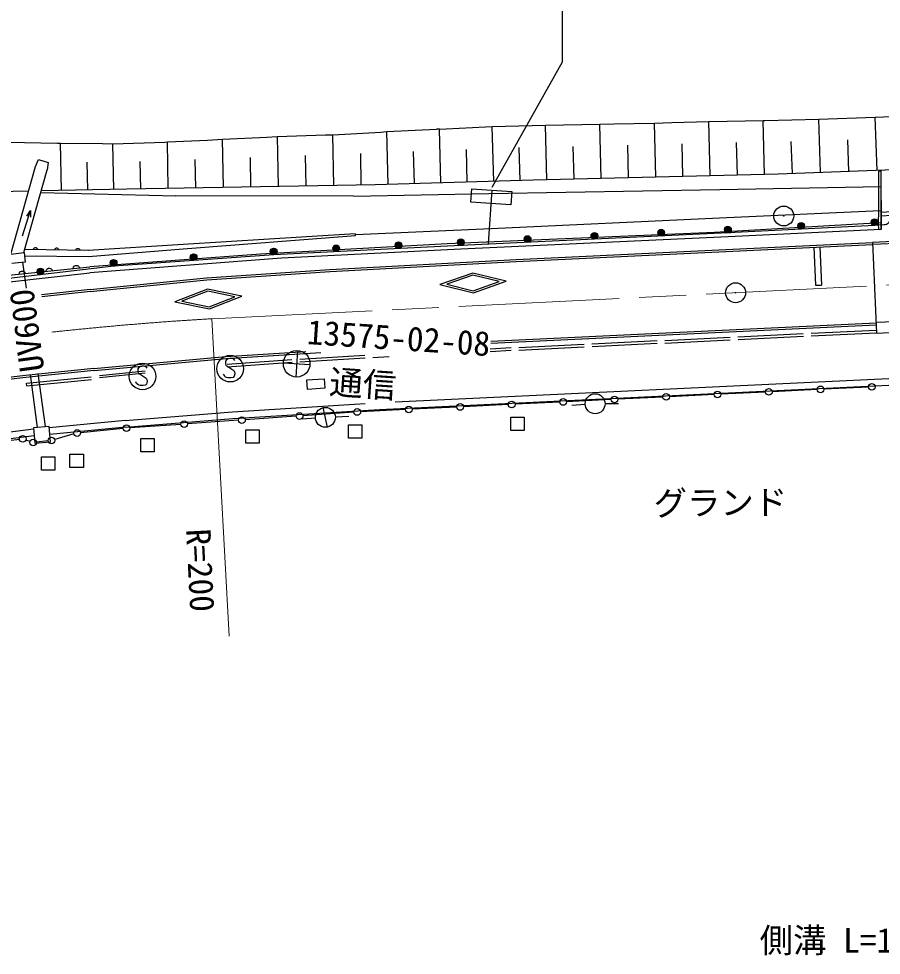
# Model space of a CAD drawing. Units: millimetres, scale not verified. Extents: x 40000 to 680000, y 20000 to 380000.
# Drawn here: x 324918 to 389416, y 259647 to 329696 of the extents above; entities that cross this region are included whole.
import ezdxf
from ezdxf.enums import TextEntityAlignment as Align

# ---------------------------------------------------------------- set-up
doc = ezdxf.new("R2010")
doc.units = ezdxf.units.MM
doc.header["$LTSCALE"] = 1000
doc.linetypes.add('CHAIN', pattern=[18.5, 12, -1.5, 3.5, -1.5])
for name, color, linetype, lineweight in [('M-BGD', 7, 'Continuous', 25), ('M-BMK', 2, 'CHAIN', 13), ('M-BMK-ROW', 30, 'Continuous', 25), ('M-BMK-SRVR', 3, 'Continuous', 25), ('M-STR-HTXT', 7, 'Continuous', 13), ('M-STR-STRC', 7, 'Continuous', 25)]:
    doc.layers.add(name, color=color, linetype=linetype, lineweight=lineweight)
doc.styles.add('ＭＳ ゴシック', font='')
doc.styles.get('ＭＳ ゴシック').set_extended_font_data('MS Gothic')

msp = doc.modelspace()

# ---------------------------------------------------------------- linework, layer by layer
at = {"layer": 'M-BGD'}
for p, q in [((384739, 322178), (388961, 322326)), ((388961, 322326), (390825, 322400)), ((389103, 318339), (388961, 322326)), ((356373, 321445), (360313, 321646)), ((360313, 321646), (364305, 321746)), ((360433, 317529), (360313, 321646)), ((364305, 321746), (368378, 321812)), ((364408, 317641), (364305, 321746)), ((368378, 321812), (369416, 321833)), ((368480, 317744), (368378, 321812)), ((369416, 321833), (372450, 321896)), ((372450, 321896), (373761, 321936)), ((372552, 317846), (372450, 321896)), ((373761, 321936), (376522, 322013)), ((376522, 322013), (377887, 322041)), ((376624, 317948), (376522, 322013)), ((377887, 322041), (380595, 322095)), ((380696, 318051), (380595, 322095)), ((380595, 322095), (380700, 322095)), ((380700, 322095), (384739, 322178)), ((384881, 318189), (384739, 322178)), ((340158, 320681), (343461, 320839)), ((343461, 320839), (344245, 320881)), ((344245, 320881), (347860, 321007)), ((344347, 317139), (344280, 320881)), ((347860, 321007), (348402, 321022)), ((348402, 321022), (352000, 321218)), ((348471, 317213), (348402, 321022)), ((352000, 321218), (352433, 321263)), ((352433, 321263), (356162, 321435)), ((352549, 317298), (352433, 321263)), ((356373, 321445), (356162, 321435)), ((356491, 317413), (356373, 321445)), ((324138, 320473), (327781, 320398)), ((327781, 320398), (328051, 320384)), ((328119, 316843), (328051, 320384)), ((328051, 320384), (331179, 320360)), ((331179, 320360), (331964, 320342)), ((331964, 320342), (335834, 320466)), ((332029, 316917), (331964, 320342)), ((335834, 320466), (336037, 320484)), ((336037, 320484), (339042, 320601)), ((336099, 316991), (336037, 320484)), ((339042, 320601), (340158, 320681)), ((340223, 317065), (340158, 320681)), ((366444, 317693), (366382, 320146)), ((370516, 317795), (370455, 320228)), ((374588, 317897), (374527, 320329)), ((378660, 318000), (378599, 320438)), ((382770, 318114), (382684, 320524)), ((386992, 318264), (386907, 320646)), ((346409, 317176), (346368, 319478)), ((350533, 317250), (350490, 319617)), ((354520, 317356), (354450, 319754)), ((358462, 317471), (358391, 319916)), ((362404, 317587), (362332, 320055)), ((326184, 318638), (326392, 319157)), ((326392, 319157), (327114, 318948)), ((327114, 318948), (327050, 318393)), ((330074, 316880), (330034, 318956)), ((334037, 316954), (334000, 319028)), ((338161, 317028), (338123, 319162)), ((342285, 317102), (342245, 319305)), ((324330, 312087), (326184, 318638)), ((325298, 312200), (327050, 318393)), ((381714, 318076), (363390, 317616)), ((394380, 318527), (381714, 318076)), ((389231, 318283), (389396, 318326)), ((389235, 315301), (389231, 318283)), ((389396, 318326), (389415, 313926)), ((363390, 317616), (351564, 317269)), ((325663, 316796), (313456, 316563)), ((326571, 316700), (336660, 316460)), ((333006, 316936), (326603, 316814)), ((351564, 317269), (333006, 316936)), ((349957, 316415), (360068, 316634)), ((360068, 316634), (377352, 316924)), ((377352, 316924), (389404, 317150)), ((389415, 313926), (389404, 317150)), ((349957, 316415), (336660, 316460)), ((325211, 313447), (325802, 315361)), ((377315, 314806), (389357, 315353)), ((389209, 314404), (389235, 315301)), ((391385, 315324), (389407, 315197)), ((360239, 313994), (377315, 314806)), ((391377, 315038), (389386, 314924)), ((350108, 313549), (360239, 313994)), ((389378, 314425), (376947, 313719)), ((388924, 314234), (377963, 313679)), ((389415, 313926), (377973, 313395)), ((389124, 314244), (388924, 314234)), ((389224, 313911), (389209, 314404)), ((337209, 312838), (350086, 313640)), ((337211, 312480), (350094, 313483)), ((350094, 313483), (350086, 313640)), ((376947, 313719), (356953, 312857)), ((377973, 313395), (357966, 312459)), ((377963, 313679), (357987, 312735)), ((377963, 313679), (377764, 313669)), ((378163, 313689), (377963, 313679)), ((325372, 312468), (330132, 312379)), ((330114, 312386), (337209, 312838)), ((330137, 311906), (337211, 312480)), ((356953, 312857), (342987, 312084)), ((357987, 312735), (343998, 312044)), ((357966, 312459), (344569, 311797)), ((357987, 312735), (357787, 312725)), ((358187, 312744), (357987, 312735)), ((362115, 311680), (388763, 312970)), ((362122, 311530), (388770, 312821)), ((384376, 312615), (384498, 309760)), ((384825, 312634), (384948, 309780)), ((388815, 312830), (391812, 312960)), ((324330, 312087), (325314, 312202)), ((325314, 312202), (325396, 311500)), ((325363, 311968), (330137, 311906)), ((342987, 312084), (330238, 311139)), ((344569, 311797), (330245, 310686)), ((343998, 312044), (332034, 311182)), ((343998, 312044), (343798, 312034)), ((344197, 312059), (343998, 312044)), ((332034, 311182), (321107, 309904)), ((324169, 310508), (330238, 311139)), ((325396, 311500), (324412, 311385)), ((325505, 309536), (325237, 311482)), ((332034, 311182), (331834, 311168)), ((332232, 311205), (332034, 311182)), ((332232, 311205), (332034, 311182)), ((348189, 310950), (362115, 311680)), ((348198, 310800), (362122, 311530)), ((324219, 310011), (330245, 310686)), ((338969, 310307), (348189, 310950)), ((338980, 310158), (348198, 310800)), ((358866, 310670), (356415, 309825)), ((358874, 310514), (356941, 309847)), ((361370, 310076), (358866, 310670)), ((360843, 310047), (358874, 310514)), ((330256, 309446), (338965, 310307)), ((330263, 309296), (338980, 310158)), ((356415, 309825), (358918, 309198)), ((356941, 309847), (358910, 309355)), ((358910, 309355), (360843, 310047)), ((358918, 309198), (361370, 310076)), ((384498, 309760), (384948, 309780)), ((330256, 309446), (326632, 309042)), ((330273, 309297), (326652, 308893)), ((339042, 309475), (336583, 308523)), ((339054, 309319), (337112, 308567)), ((341595, 308933), (339042, 309475)), ((341073, 308890), (339054, 309319)), ((339174, 307989), (341595, 308933)), ((336583, 308523), (339174, 307989)), ((337112, 308567), (339160, 308145)), ((339160, 308145), (341073, 308890)), ((360219, 305569), (389039, 306962)), ((392066, 307102), (389069, 306972)), ((360209, 305418), (389046, 306812)), ((383582, 306122), (378697, 305886)), ((389038, 306386), (384162, 306150)), ((389048, 306186), (384171, 305950)), ((372653, 305600), (367779, 305347)), ((378118, 305862), (373233, 305614)), ((378128, 305662), (373243, 305415)), ((383592, 305923), (378707, 305686)), ((340413, 304422), (346389, 304818)), ((340423, 304273), (347520, 304743)), ((345768, 304884), (345635, 302898)), ((361745, 304870), (360168, 304793)), ((361735, 305070), (360181, 304993)), ((367189, 305331), (362305, 305085)), ((367199, 305132), (362315, 304885)), ((372663, 305400), (367789, 305147)), ((330542, 303539), (340413, 304422)), ((330550, 303389), (340427, 304273)), ((345348, 304172), (340498, 303836)), ((350799, 304504), (345937, 304198)), ((350812, 304304), (345950, 303998)), ((352619, 304404), (351399, 304339)), ((351902, 300474), (426896, 304063)), ((353076, 301031), (417753, 304126)), ((330534, 303538), (325433, 303010)), ((330550, 303389), (325450, 302861)), ((334365, 303340), (330946, 302990)), ((345361, 303972), (340512, 303637)), ((344708, 303957), (346694, 303824)), ((325433, 303010), (319973, 302393)), ((325450, 302861), (319992, 302244)), ((325493, 302433), (330342, 302923)), ((325514, 302234), (330362, 302724)), ((326334, 299119), (325787, 303090)), ((326929, 299201), (326382, 303170)), ((334380, 303190), (330961, 302841)), ((346456, 302690), (347764, 302774)), ((346502, 301974), (346456, 302690)), ((347764, 302774), (347810, 302058)), ((325514, 302234), (325493, 302433)), ((347810, 302058), (346502, 301974)), ((384617, 301960), (381269, 301797)), ((388465, 302148), (385117, 301984)), ((369226, 301210), (365877, 301047)), ((373073, 301397), (369725, 301234)), ((376921, 301585), (373573, 301422)), ((380769, 301772), (377421, 301609)), ((340900, 300294), (350814, 300908)), ((348011, 299155), (347686, 300612)), ((357682, 300647), (354333, 300484)), ((361530, 300835), (358181, 300671)), ((365378, 301022), (362029, 300859)), ((367272, 300843), (366275, 300770)), ((368770, 300909), (369770, 300922)), ((332880, 299656), (340900, 300294)), ((340935, 299796), (351902, 300474)), ((345673, 299963), (341859, 299694)), ((347101, 299821), (346105, 299737)), ((349986, 300267), (346172, 299998)), ((348597, 299924), (349596, 299979)), ((353834, 300460), (350485, 300296)), ((327188, 299209), (326017, 299105)), ((327293, 298046), (327188, 299209)), ((332880, 299656), (327205, 299105)), ((332928, 299158), (327253, 298607)), ((332919, 299158), (340935, 299796)), ((337047, 299355), (333232, 299087)), ((341360, 299659), (337546, 299390)), ((326020, 299002), (320027, 298243)), ((326083, 298506), (320090, 297747)), ((326017, 299105), (326121, 297941)), ((329040, 298637), (327613, 298214)), ((332734, 299045), (329529, 298732)), ((324965, 298236), (321498, 297802)), ((325765, 298077), (325449, 298186)), ((326121, 297941), (327293, 298046)), ((327125, 298117), (326250, 298022))]:
    msp.add_line(p, q, dxfattribs=at)
for points in [[(325517, 314926), (325802, 315361), (325791, 314842)], [(390098, 314794), (390092, 314701), (390068, 314597), (390018, 314495), (389964, 314427), (389887, 314358), (389797, 314308), (389711, 314281), (389624, 314269), (389124, 314244)], [(326015, 312456), (326028, 312490), (326046, 312519), (326076, 312552), (326109, 312569), (326144, 312579), (326191, 312578), (326226, 312567), (326259, 312548), (326287, 312515), (326305, 312485), (326315, 312450)], [(327602, 312426), (327614, 312461), (327633, 312490), (327662, 312522), (327695, 312539), (327731, 312549), (327777, 312548), (327812, 312537), (327845, 312519), (327874, 312485), (327891, 312455), (327902, 312421)], [(329188, 312397), (329201, 312431), (329220, 312460), (329249, 312492), (329282, 312510), (329317, 312520), (329364, 312519), (329399, 312508), (329432, 312489), (329460, 312455), (329478, 312426), (329488, 312391)], [(326952, 310798), (326966, 310857), (326991, 310908), (327032, 310968), (327084, 311003), (327141, 311027), (327218, 311035), (327278, 311024), (327336, 311000), (327390, 310950), (327425, 310904), (327449, 310849)], [(328977, 311008), (328991, 311067), (329015, 311119), (329057, 311179), (329109, 311214), (329165, 311238), (329242, 311246), (329303, 311234), (329360, 311210), (329415, 311160), (329449, 311115), (329474, 311060)], [(324927, 310587), (324941, 310646), (324966, 310698), (325008, 310757), (325059, 310793), (325116, 310816), (325193, 310824), (325253, 310813), (325311, 310789), (325365, 310739), (325400, 310694), (325425, 310639)], [(341086, 304144), (341035, 304207), (340963, 304247), (340859, 304274), (340704, 304284), (340572, 304258), (340458, 304191), (340385, 304085), (340373, 303971), (340373, 303896), (340406, 303793), (340472, 303734), (340995, 303383), (341049, 303289), (341080, 303162), (341062, 303043), (341021, 302950), (340945, 302865), (340787, 302831), (340558, 302846), (340459, 302868), (340367, 302919), (340293, 302999), (340230, 303118)], [(334530, 303567), (334480, 303631), (334407, 303671), (334304, 303698), (334149, 303708), (334017, 303682), (333902, 303614), (333830, 303509), (333817, 303395), (333817, 303319), (333850, 303217), (333917, 303157), (334439, 302807), (334493, 302713), (334525, 302585), (334507, 302466), (334465, 302374), (334390, 302289), (334232, 302254), (334002, 302270), (333904, 302291), (333812, 302343), (333737, 302423), (333675, 302542)]]:
    msp.add_lwpolyline(points, dxfattribs=at)
msp.add_lwpolyline([(388763, 312970), (389048, 306186), (392105, 306337), (391854, 313111)], close=True, dxfattribs=at)
for centre, radius in [((382123, 314943), 746), ((382123, 314943), 22.5), ((388912, 314482), 249), ((388912, 314482), 220), ((388912, 314482), 191), ((388912, 314482), 161), ((388912, 314482), 132), ((388912, 314482), 97.5), ((388912, 314482), 67.5), ((388912, 314482), 38.8), ((372958, 313692), 249), ((372958, 313692), 220), ((372958, 313692), 191), ((372958, 313692), 161), ((372958, 313692), 132), ((377951, 313928), 249), ((377952, 313928), 249), ((377951, 313928), 220), ((377952, 313928), 220), ((377951, 313928), 191), ((377952, 313928), 191), ((377951, 313928), 161), ((377952, 313928), 161), ((377951, 313928), 132), ((377952, 313928), 132), ((377951, 313928), 97.5), ((377952, 313928), 97.5), ((377951, 313928), 67.5), ((377952, 313928), 67.5), ((377951, 313928), 38.8), ((377952, 313928), 38.8), ((377951, 313928), 7.5), ((377952, 313928), 7.5), ((383431, 314205), 249), ((383431, 314205), 220), ((383431, 314205), 191), ((383431, 314205), 161), ((383431, 314205), 132), ((383431, 314205), 97.5), ((383431, 314205), 67.5), ((383431, 314205), 38.8), ((383431, 314205), 7.5), ((388912, 314482), 7.5), ((357975, 312983), 249), ((357975, 312983), 249), ((357975, 312983), 220), ((357975, 312983), 220), ((357975, 312983), 191), ((357975, 312983), 191), ((357975, 312983), 161), ((357975, 312983), 161), ((362970, 313219), 249), ((362970, 313219), 220), ((362970, 313219), 191), ((362970, 313219), 161), ((362970, 313219), 132), ((362970, 313219), 97.5), ((362970, 313219), 67.5), ((362970, 313219), 38.8), ((362970, 313219), 7.5), ((367964, 313455), 249), ((367964, 313455), 220), ((367964, 313455), 191), ((367964, 313455), 161), ((367964, 313455), 132), ((367964, 313455), 97.5), ((367964, 313455), 67.5), ((367964, 313455), 38.8), ((367964, 313455), 7.5), ((372958, 313692), 97.5), ((372958, 313692), 67.5), ((372958, 313692), 38.8), ((372958, 313692), 7.5), ((343980, 312292), 249), ((343985, 312293), 249), ((343980, 312292), 220), ((343985, 312293), 220), ((343980, 312292), 191), ((343985, 312293), 191), ((343980, 312292), 161), ((343985, 312293), 161), ((343980, 312292), 132), ((343985, 312293), 132), ((348649, 312523), 249), ((348649, 312523), 220), ((348649, 312523), 191), ((348649, 312523), 161), ((348649, 312523), 132), ((348649, 312523), 97.5), ((348649, 312523), 67.5), ((348649, 312523), 38.8), ((348649, 312523), 7.5), ((353312, 312753), 249), ((353312, 312753), 220), ((353312, 312753), 191), ((353312, 312753), 161), ((353312, 312753), 132), ((353312, 312753), 97.5), ((353312, 312753), 67.5), ((353312, 312753), 38.8), ((353312, 312753), 7.5), ((357975, 312983), 132), ((357975, 312983), 132), ((357975, 312983), 97.5), ((357975, 312983), 97.5), ((357975, 312983), 67.5), ((357975, 312983), 67.5), ((357975, 312983), 38.8), ((357975, 312983), 38.8), ((357975, 312983), 7.5), ((357975, 312983), 7.5), ((337998, 311861), 249), ((337998, 311861), 220), ((337998, 311861), 191), ((337998, 311861), 161), ((337998, 311861), 132), ((337998, 311861), 97.5), ((337998, 311861), 67.5), ((337998, 311861), 38.8), ((337998, 311861), 7.5), ((343980, 312292), 97.5), ((343985, 312293), 97.5), ((343980, 312292), 67.5), ((343985, 312293), 67.5), ((343980, 312292), 38.8), ((343985, 312293), 38.8), ((343980, 312292), 7.5), ((343985, 312293), 7.5), ((326541, 310790), 249), ((332005, 311429), 249), ((332016, 311430), 249), ((332005, 311429), 220), ((332016, 311430), 220), ((332005, 311429), 191), ((332016, 311430), 191), ((332005, 311429), 161), ((332016, 311430), 161), ((332005, 311429), 132), ((332016, 311430), 132), ((332005, 311429), 97.5), ((332016, 311430), 97.5), ((332005, 311429), 67.5), ((332016, 311430), 67.5), ((332005, 311429), 38.8), ((332016, 311430), 38.8), ((332005, 311429), 7.5), ((332016, 311430), 7.5), ((326541, 310790), 220), ((326541, 310790), 191), ((326541, 310790), 161), ((326541, 310790), 132), ((326541, 310790), 97.5), ((326541, 310790), 67.5), ((326541, 310790), 38.8), ((326541, 310790), 7.5), ((378524, 309201), 22.5), ((345701, 303891), 995), ((340733, 303521), 995), ((334178, 302944), 995), ((381019, 301785), 249), ((384867, 301972), 249), ((388715, 302160), 249), ((365627, 301034), 249), ((368020, 300898), 746), ((369475, 301222), 249), ((373323, 301409), 249), ((377171, 301597), 249), ((347848, 299884), 746), ((350235, 300284), 249), ((354083, 300472), 249), ((357931, 300659), 249), ((361779, 300847), 249), ((341609, 299677), 249), ((345922, 299980), 249), ((332983, 299069), 249), ((332983, 299069), 249), ((337296, 299373), 249), ((325213, 298267), 249), ((325213, 298267), 249), ((329280, 298708), 249), ((326001, 297995), 249), ((327373, 298143), 249)]:
    msp.add_circle(centre, radius, dxfattribs=at)
at = {"layer": 'M-BMK'}
msp.add_line((339360, 307259), (435375, 312020), dxfattribs=at)
msp.add_arc((353857, 62688), 245000, 93.39221, 96.29003, dxfattribs=at)
at = {"layer": 'M-BMK-ROW'}
for points in [[(361710, 298896), (361710, 299896), (362710, 299896), (362710, 298896)], [(349574, 298312), (349574, 299312), (350574, 299312), (350574, 298312)], [(341889, 297942), (341889, 298942), (342889, 298942), (342889, 297942)], [(334047, 297297), (334047, 298297), (335047, 298297), (335047, 297297)], [(328749, 296138), (328749, 297138), (329749, 297138), (329749, 296138)], [(326616, 295931), (326616, 296931), (327616, 296931), (327616, 295931)]]:
    msp.add_lwpolyline(points, close=True, dxfattribs=at)
at = {"layer": 'M-BMK-SRVR'}
msp.add_circle((378524, 309201), 746, dxfattribs=at)
at = {"layer": 'M-STR-HTXT'}
msp.add_line((339360, 307259), (340645, 283511), dxfattribs=at)
at = {"layer": 'M-STR-STRC'}
for p, q in [((365592, 347920), (365549, 326435)), ((365549, 326435), (360296, 317075)), ((360284, 316867), (360018, 312886))]:
    msp.add_line(p, q, dxfattribs=at)
msp.add_lwpolyline([(358788, 316968), (361781, 316767), (361714, 315769), (358721, 315970)], close=True, dxfattribs=at)

# ---------------------------------------------------------------- texts
at = {"layer": 'M-BGD', "style": 'ＭＳ ゴシック'}
for s, rotation, p in [('UV600', 97.7, (327383, 303483)), ('13575-02-08', 356.2, (346389, 304818)), ('通信', 356.2, (348069, 301090)), ('グランド', 0.5, (372403, 291991))]:
    msp.add_text(s, height=1833, rotation=rotation, dxfattribs=at).set_placement(p, align=Align.BOTTOM_LEFT)
at = {"layer": 'M-STR-HTXT', "style": 'ＭＳ ゴシック'}
msp.add_text('R=200', height=1833, rotation=273, dxfattribs=at).set_placement((336877, 291482), align=Align.BOTTOM_LEFT)
msp.add_text('側溝 L=194.0', height=1833, dxfattribs=at).set_placement((380321, 259300), align=Align.BOTTOM_LEFT)

doc.saveas('drawing.dxf')
